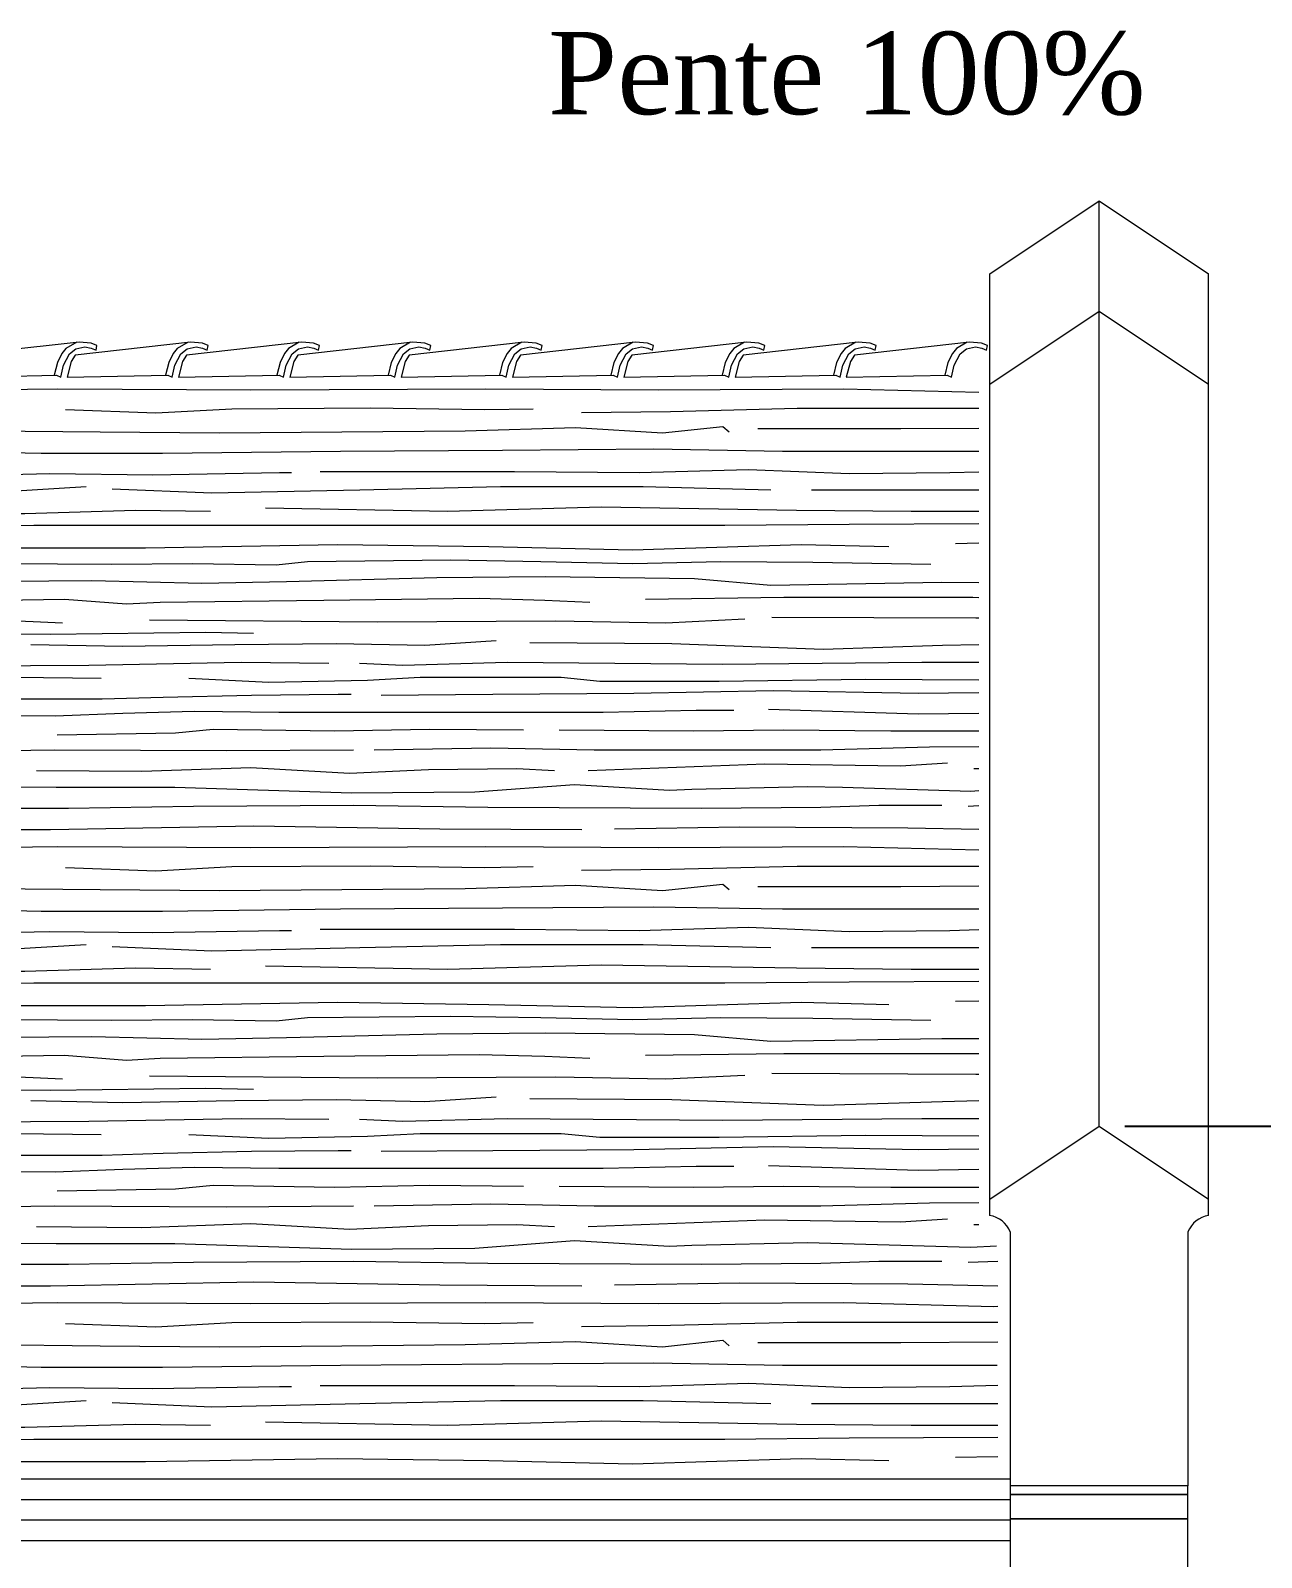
# Model space of a CAD drawing. Header units: millimetres. Extents: x -17502 to -16646, y 1856 to 2034.
# Drawn here: x -16859.98 to -16856.99, y 1876.952 to 1880.661 of the extents above; entities that cross this region are included whole.
import ezdxf

# ---------------------------------------------------------------- set-up
doc = ezdxf.new("R2010")
doc.units = ezdxf.units.MM
doc.layers.get('0').update_dxf_attribs({"lineweight": 9})
doc.layers.get('Defpoints').update_dxf_attribs({"lineweight": 9})
doc.layers.add('blocs', color=7, linetype='Continuous')
doc.layers.add('COUPE', color=7, linetype='Continuous', lineweight=9)
doc.styles.get("Standard").update_dxf_attribs({"font": 'times.ttf'})
doc.dimstyles.get("Standard").update_dxf_attribs({"dimtxt": 0.18, "dimasz": 0.18, "dimexe": 0.18, "dimexo": 0.0625, "dimgap": 0.09, "dimtad": 0, "dimtih": 1, "dimtoh": 1, "dimzin": 0, "dimdsep": 46, "dimtxsty": 'Standard', "dimcen": 0.09, "dimadec": 0, "dimazin": 0, "dimtfac": 1, "dimtofl": 0, "dimtmove": 0, "dimatfit": 3, "dimfxl": 1, "dimtolj": 1, "dimtzin": 0, "dimarcsym": 0})

# ---------------------------------------------------------------- blocks, each defined once
blk = doc.blocks.new('*D533')
at = {"color": 0, "lineweight": -2, "transparency": 16777216}
for p, q in [((-16857.3217, 1877.9997), (-16856.5414, 1877.9997)), ((-16856.7214, 1877.8197), (-16856.7214, 1876.1218)), ((-16856.7214, 1874.0604), (-16856.7214, 1875.7582)), ((-16857.1058, 1873.8804), (-16856.5414, 1873.8804))]:
    blk.add_line(p, q, dxfattribs=at)
at = {"color": 0, "lineweight": 9, "transparency": 16777216}
for points in [[(-16856.7514, 1877.8197), (-16856.6914, 1877.8197), (-16856.7214, 1877.9997)], [(-16856.7514, 1874.0604), (-16856.6914, 1874.0604), (-16856.7214, 1873.8804)]]:
    blk.add_solid(points, dxfattribs=at)
at = {"layer": 'Defpoints', "color": 0, "lineweight": 9, "transparency": 16777216}
for p in [(-16857.3842, 1877.9997), (-16857.1683, 1873.8804), (-16856.7214, 1873.8804)]:
    blk.add_point(p, dxfattribs=at)
at = {"color": 0, "lineweight": 9, "transparency": 16777216, "insert": (-16856.7214, 1875.94), "char_height": 0.18, "attachment_point": 5}
blk.add_mtext('\\A1;4.12', dxfattribs=at)

msp = doc.modelspace()

# ---------------------------------------------------------------- linework, layer by layer
at = {"lineweight": 9}
for points in [[(-16857.65, 1880.0697), (-16857.3842, 1880.247), (-16857.1183, 1880.0697)], [(-16857.3842, 1877.9997), (-16857.3842, 1880.247)], [(-16857.65, 1880.0296), (-16857.65, 1880.0697)], [(-16857.65, 1877.8223), (-16857.65, 1880.0697)], [(-16857.1183, 1880.0296), (-16857.1183, 1880.0697)], [(-16857.1183, 1877.8223), (-16857.1183, 1880.0697)], [(-16857.65, 1879.8015), (-16857.3842, 1879.9788), (-16857.1183, 1879.8015)], [(-16857.65, 1879.7614), (-16857.65, 1879.8015)], [(-16857.1183, 1879.7614), (-16857.1183, 1879.8015)], [(-16857.65, 1877.8223), (-16857.3842, 1877.9997), (-16857.1183, 1877.8223)], [(-16857.65, 1877.7823), (-16857.65, 1877.8223)], [(-16857.1183, 1877.7823), (-16857.1183, 1877.8223)], [(-16857.6, 1877.7423), (-16857.6, 1877.1253)], [(-16857.1683, 1877.7423), (-16857.1683, 1877.1253)], [(-16861.7483, 1877.1427), (-16857.6, 1877.1427)], [(-16861.7483, 1877.0927), (-16857.6, 1877.0927)], [(-16861.7983, 1877.0427), (-16857.6, 1877.0427)], [(-16861.8483, 1876.9927), (-16857.6, 1876.9927)]]:
    msp.add_lwpolyline(points, dxfattribs=at)
for points in [[(-16857.1683, 1877.1253), (-16857.6, 1877.1253), (-16857.6, 1877.1045), (-16857.1683, 1877.1045)], [(-16857.1683, 1877.1045), (-16857.6, 1877.1045), (-16857.6, 1877.0453), (-16857.1683, 1877.0453)], [(-16857.1683, 1877.0453), (-16857.6, 1877.0453), (-16857.6, 1876.8511), (-16857.1683, 1876.8511)]]:
    msp.add_lwpolyline(points, close=True, dxfattribs=at)
for centre, start, end in [((-16857.6601, 1877.7185), 21.6491, 81.0312), ((-16857.1083, 1877.7185), 98.9688, 158.3509)]:
    msp.add_arc(centre, 0.0646, start, end, dxfattribs=at)
at = {"layer": 'blocs', "lineweight": 9}
for points in [[(-16860.5776, 1879.7881), (-16860.2834, 1879.7861), (-16859.9133, 1879.7907), (-16859.445, 1879.7884), (-16858.8739, 1879.7907), (-16858.4542, 1879.7884), (-16858.0042, 1879.7907), (-16857.676, 1879.7824)], [(-16859.8951, 1879.7401), (-16859.6752, 1879.7318), (-16859.4906, 1879.7421), (-16859.1546, 1879.7442), (-16858.8767, 1879.7401), (-16858.7585, 1879.7421)], [(-16858.6416, 1879.733), (-16858.4253, 1879.7356), (-16858.1177, 1879.7434), (-16857.8726, 1879.7434), (-16857.6823, 1879.7434), (-16857.676, 1879.7434)], [(-16860.5776, 1879.6913), (-16860.3241, 1879.6913), (-16860.0842, 1879.6887), (-16859.8105, 1879.6861), (-16859.5211, 1879.6835), (-16859.224, 1879.6861), (-16858.9242, 1879.6887), (-16858.6557, 1879.6965), (-16858.4445, 1879.6835), (-16858.2985, 1879.6992), (-16858.2829, 1879.6861)], [(-16858.2129, 1879.6939), (-16857.8662, 1879.6939), (-16857.676, 1879.695)], [(-16860.5776, 1879.6487), (-16860.306, 1879.6417), (-16859.9541, 1879.6339), (-16859.6595, 1879.6339), (-16859.2267, 1879.6391), (-16858.8331, 1879.6417), (-16858.4655, 1879.6444), (-16858.1531, 1879.6392), (-16857.856, 1879.6392), (-16857.676, 1879.6392)], [(-16860.5776, 1879.5844), (-16860.4595, 1879.5792), (-16860.1623, 1879.5792), (-16859.9329, 1879.5844), (-16859.6826, 1879.5818), (-16859.375, 1879.587), (-16859.3463, 1879.587)], [(-16859.276, 1879.5897), (-16858.8041, 1879.5897), (-16858.5017, 1879.587), (-16858.2358, 1879.5949), (-16857.9915, 1879.5844), (-16857.7465, 1879.587), (-16857.676, 1879.5889)], [(-16860.5776, 1879.5394), (-16860.186, 1879.5323), (-16859.8445, 1879.5531)], [(-16859.7819, 1879.5479), (-16859.5394, 1879.5375), (-16859.1797, 1879.5453), (-16858.8382, 1879.5531), (-16858.4915, 1879.5531), (-16858.1816, 1879.5453)], [(-16858.0825, 1879.5453), (-16857.7306, 1879.5453), (-16857.676, 1879.5453)], [(-16860.5776, 1879.4924), (-16860.3739, 1879.488), (-16859.9933, 1879.488), (-16859.7248, 1879.4958), (-16859.5423, 1879.4932)], [(-16859.4093, 1879.501), (-16858.9662, 1879.4932), (-16858.5934, 1879.5036), (-16858.1195, 1879.4958), (-16857.8405, 1879.4932), (-16857.676, 1879.4932)], [(-16860.5776, 1879.4519), (-16859.9721, 1879.4592), (-16859.3412, 1879.4592), (-16858.8355, 1879.4592), (-16858.2932, 1879.4592), (-16857.9916, 1879.4619), (-16857.676, 1879.4636)], [(-16860.1388, 1879.4046), (-16859.7009, 1879.4046), (-16859.2342, 1879.4124), (-16858.8666, 1879.4072), (-16858.5173, 1879.3994), (-16858.108, 1879.4124), (-16857.895, 1879.4072)], [(-16857.7334, 1879.415), (-16857.676, 1879.416)], [(-16860.0458, 1879.3663), (-16859.783, 1879.3646), (-16859.5864, 1879.3663), (-16859.383, 1879.3629), (-16859.3067, 1879.3714), (-16858.9592, 1879.3748), (-16858.7405, 1879.3714), (-16858.5167, 1879.3663), (-16858.3031, 1879.3714), (-16858.0794, 1879.3697), (-16857.7932, 1879.3646)], [(-16860.5436, 1879.3228), (-16860.1462, 1879.3228), (-16859.8309, 1879.3251), (-16859.5636, 1879.3183), (-16859.358, 1879.3228), (-16858.9925, 1879.332), (-16858.7298, 1879.3343), (-16858.3666, 1879.3297), (-16858.1817, 1879.3137), (-16857.766, 1879.3206), (-16857.676, 1879.3203)], [(-16860.174, 1879.2725), (-16860.0506, 1879.2771), (-16859.8976, 1879.2794), (-16859.7468, 1879.268), (-16859.6646, 1879.2725), (-16859.2671, 1879.2771), (-16858.8902, 1879.2817), (-16858.7307, 1879.2771), (-16858.621, 1879.2725)], [(-16858.4862, 1879.2794), (-16858.1504, 1879.284), (-16857.6913, 1879.284), (-16857.676, 1879.2839)], [(-16860.5776, 1879.2257), (-16860.3042, 1879.2177), (-16860.0643, 1879.2292), (-16859.9021, 1879.2223)], [(-16859.6907, 1879.2292), (-16859.1378, 1879.2246), (-16858.7038, 1879.2269), (-16858.4365, 1879.2223), (-16858.2447, 1879.2315)], [(-16858.1794, 1879.236), (-16857.6837, 1879.2338), (-16857.676, 1879.2338)], [(-16860.2422, 1879.1971), (-16859.9316, 1879.1948), (-16859.5546, 1879.1994), (-16859.4381, 1879.1971)], [(-16859.9795, 1879.1697), (-16859.7557, 1879.1651), (-16859.4838, 1879.1697), (-16859.2371, 1879.172), (-16859.0224, 1879.1674), (-16858.8488, 1879.1788)], [(-16858.7673, 1879.1743), (-16858.4223, 1879.172), (-16858.0545, 1879.1583), (-16857.7644, 1879.1674), (-16857.676, 1879.1697)], [(-16860.5776, 1879.1171), (-16860.2651, 1879.1171), (-16859.8379, 1879.1194), (-16859.4679, 1879.1263), (-16859.2554, 1879.124)], [(-16859.1808, 1879.124), (-16859.0757, 1879.1194), (-16858.8221, 1879.1262), (-16858.299, 1879.1217), (-16857.8147, 1879.1262), (-16857.676, 1879.1262)], [(-16860.5776, 1879.0835), (-16860.4933, 1879.0805), (-16860.3242, 1879.0897), (-16860.0181, 1879.0897), (-16859.808, 1879.0874)], [(-16859.5955, 1879.0874), (-16859.4013, 1879.0782), (-16859.1615, 1879.0828), (-16859.0336, 1879.0897), (-16858.6909, 1879.0897), (-16858.5972, 1879.0805), (-16858.3071, 1879.0805), (-16857.9513, 1879.0852), (-16857.676, 1879.0837)], [(-16860.3337, 1879.0372), (-16860.1327, 1879.0372), (-16859.9682, 1879.0372), (-16859.806, 1879.0372), (-16859.6576, 1879.0417), (-16859.4428, 1879.0463), (-16859.2327, 1879.0486), (-16859.2007, 1879.0486)], [(-16859.1285, 1879.0463), (-16858.8567, 1879.0486), (-16858.514, 1879.0509), (-16858.1759, 1879.0577), (-16857.8241, 1879.0509), (-16857.676, 1879.0524)], [(-16860.5776, 1878.9965), (-16860.4046, 1878.9983), (-16860.183, 1878.9983), (-16859.9203, 1878.996), (-16859.7559, 1879.0029), (-16859.5823, 1879.0075), (-16859.3767, 1879.0052), (-16859.0797, 1879.0052), (-16858.833, 1879.0052), (-16858.5892, 1879.0052), (-16858.363, 1879.0098), (-16858.2716, 1879.0098)], [(-16858.1871, 1879.012), (-16857.8239, 1879.0006), (-16857.676, 1879.0029)], [(-16859.9152, 1878.9503), (-16859.6274, 1878.9549), (-16859.536, 1878.964), (-16859.2413, 1878.9594), (-16859.0106, 1878.964), (-16858.7822, 1878.9617)], [(-16858.6954, 1878.9617), (-16858.3687, 1878.9594), (-16858.1517, 1878.9617), (-16857.8899, 1878.9595), (-16857.676, 1878.9595)], [(-16860.3812, 1878.9069), (-16859.922, 1878.9138), (-16859.504, 1878.9115), (-16859.1956, 1878.9138)], [(-16859.1453, 1878.9138), (-16858.8621, 1878.9184), (-16858.6108, 1878.9138), (-16858.2818, 1878.9138), (-16858.0603, 1878.9138), (-16857.7958, 1878.9208), (-16857.676, 1878.9217)], [(-16859.9655, 1878.8636), (-16859.7097, 1878.8613), (-16859.4447, 1878.8705), (-16859.2048, 1878.8567), (-16859.0129, 1878.8659), (-16858.7982, 1878.8682), (-16858.7068, 1878.8636)], [(-16858.6252, 1878.8636), (-16858.1958, 1878.8796), (-16857.8668, 1878.875), (-16857.7526, 1878.8819)], [(-16857.6886, 1878.8682), (-16857.676, 1878.8685)], [(-16860.5776, 1878.8163), (-16860.4177, 1878.8248), (-16860.2875, 1878.8248), (-16859.9174, 1878.8225), (-16859.6296, 1878.8225), (-16859.2001, 1878.8088), (-16858.9009, 1878.8111), (-16858.6587, 1878.8294), (-16858.428, 1878.8157), (-16858.3732, 1878.8179), (-16858.0922, 1878.8248), (-16858.0077, 1878.8225), (-16857.6956, 1878.8134), (-16857.676, 1878.8144)], [(-16860.5776, 1878.7722), (-16860.2121, 1878.7722), (-16859.8877, 1878.7722), (-16859.5839, 1878.7768), (-16859.1955, 1878.7791), (-16858.8689, 1878.7745), (-16858.3503, 1878.7722), (-16858.0602, 1878.7745), (-16857.9193, 1878.7791), (-16857.7662, 1878.7791)], [(-16857.7023, 1878.7768), (-16857.676, 1878.7779)], [(-16860.3812, 1878.7197), (-16859.9312, 1878.7197), (-16859.4378, 1878.7289), (-16858.9855, 1878.722), (-16858.6405, 1878.7197)], [(-16858.5612, 1878.722), (-16858.2574, 1878.7266), (-16857.8485, 1878.7243), (-16857.676, 1878.7205)], [(-16860.5776, 1878.676), (-16860.2834, 1878.674), (-16859.9133, 1878.6786), (-16859.445, 1878.6763), (-16858.8739, 1878.6786), (-16858.4542, 1878.6763), (-16858.0042, 1878.6786), (-16857.676, 1878.6703)], [(-16859.8951, 1878.628), (-16859.6752, 1878.6197), (-16859.4906, 1878.63), (-16859.1546, 1878.6321), (-16858.8767, 1878.628), (-16858.7585, 1878.63)], [(-16858.6416, 1878.6209), (-16858.4253, 1878.6235), (-16858.1177, 1878.6313), (-16857.8726, 1878.6313), (-16857.6823, 1878.6313), (-16857.676, 1878.6313)], [(-16860.5776, 1878.5792), (-16860.3241, 1878.5792), (-16860.0842, 1878.5766), (-16859.8105, 1878.574), (-16859.5211, 1878.5714), (-16859.224, 1878.574), (-16858.9242, 1878.5766), (-16858.6557, 1878.5844), (-16858.4445, 1878.5714), (-16858.2985, 1878.587), (-16858.2829, 1878.574)], [(-16858.2129, 1878.5818), (-16857.8662, 1878.5818), (-16857.676, 1878.5829)], [(-16860.5776, 1878.5365), (-16860.306, 1878.5296), (-16859.9541, 1878.5218), (-16859.6595, 1878.5218), (-16859.2267, 1878.527), (-16858.8331, 1878.5296), (-16858.4655, 1878.5322), (-16858.1531, 1878.527), (-16857.856, 1878.527), (-16857.676, 1878.527)], [(-16860.5776, 1878.4723), (-16860.4595, 1878.4671), (-16860.1623, 1878.4671), (-16859.9329, 1878.4723), (-16859.6826, 1878.4697), (-16859.375, 1878.4749), (-16859.3463, 1878.4749)], [(-16859.276, 1878.4775), (-16858.8041, 1878.4775), (-16858.5017, 1878.4749), (-16858.2358, 1878.4828), (-16857.9915, 1878.4723), (-16857.7465, 1878.4749), (-16857.676, 1878.4768)], [(-16860.5776, 1878.4272), (-16860.186, 1878.4202), (-16859.8445, 1878.441)], [(-16859.7819, 1878.4358), (-16859.5394, 1878.4254), (-16859.1797, 1878.4332), (-16858.8382, 1878.441), (-16858.4915, 1878.441), (-16858.1816, 1878.4332)], [(-16858.0825, 1878.4332), (-16857.7306, 1878.4332), (-16857.676, 1878.4332)], [(-16860.5776, 1878.3802), (-16860.3739, 1878.3759), (-16859.9933, 1878.3759), (-16859.7248, 1878.3837), (-16859.5423, 1878.3811)], [(-16859.4093, 1878.3889), (-16858.9662, 1878.3811), (-16858.5934, 1878.3915), (-16858.1195, 1878.3837), (-16857.8405, 1878.3811), (-16857.676, 1878.3811)], [(-16860.5776, 1878.3398), (-16859.9721, 1878.3471), (-16859.3412, 1878.3471), (-16858.8355, 1878.3471), (-16858.2932, 1878.3471), (-16857.9916, 1878.3498), (-16857.676, 1878.3515)], [(-16860.1388, 1878.2925), (-16859.7009, 1878.2925), (-16859.2342, 1878.3003), (-16858.8666, 1878.2951), (-16858.5173, 1878.2873), (-16858.108, 1878.3003), (-16857.895, 1878.2951)], [(-16857.7334, 1878.3029), (-16857.676, 1878.3039)], [(-16860.0458, 1878.2583), (-16859.783, 1878.2567), (-16859.5864, 1878.2583), (-16859.383, 1878.255), (-16859.3067, 1878.2634), (-16858.9592, 1878.2668), (-16858.7405, 1878.2634), (-16858.5167, 1878.2583), (-16858.3031, 1878.2634), (-16858.0794, 1878.2617), (-16857.7932, 1878.2567)], [(-16860.5436, 1878.2149), (-16860.1462, 1878.2149), (-16859.8309, 1878.2171), (-16859.5636, 1878.2103), (-16859.358, 1878.2149), (-16858.9925, 1878.224), (-16858.7298, 1878.2263), (-16858.3666, 1878.2217), (-16858.1817, 1878.2057), (-16857.766, 1878.2126), (-16857.676, 1878.2123)], [(-16860.174, 1878.1646), (-16860.0506, 1878.1691), (-16859.8976, 1878.1714), (-16859.7468, 1878.16), (-16859.6646, 1878.1646), (-16859.2671, 1878.1691), (-16858.8902, 1878.1737), (-16858.7307, 1878.1691), (-16858.621, 1878.1646)], [(-16858.4862, 1878.1714), (-16858.1504, 1878.176), (-16857.6913, 1878.176), (-16857.676, 1878.1759)], [(-16860.5776, 1878.1177), (-16860.3042, 1878.1098), (-16860.0643, 1878.1212), (-16859.9021, 1878.1143)], [(-16859.6907, 1878.1212), (-16859.1378, 1878.1167), (-16858.7038, 1878.1189), (-16858.4365, 1878.1144), (-16858.2447, 1878.1235)], [(-16858.1794, 1878.1281), (-16857.6837, 1878.1258), (-16857.676, 1878.1258)], [(-16860.2422, 1878.0891), (-16859.9316, 1878.0868), (-16859.5546, 1878.0914), (-16859.4381, 1878.0891)], [(-16859.9795, 1878.0617), (-16859.7557, 1878.0572), (-16859.4838, 1878.0617), (-16859.2371, 1878.064), (-16859.0224, 1878.0594), (-16858.8488, 1878.0709)], [(-16858.7673, 1878.0663), (-16858.4223, 1878.064), (-16858.0545, 1878.0503), (-16857.7644, 1878.0595), (-16857.676, 1878.0617)], [(-16860.5776, 1878.0091), (-16860.2651, 1878.0091), (-16859.8379, 1878.0114), (-16859.4679, 1878.0183), (-16859.2554, 1878.016)], [(-16859.1808, 1878.016), (-16859.0757, 1878.0114), (-16858.8221, 1878.0183), (-16858.299, 1878.0137), (-16857.8147, 1878.0183), (-16857.676, 1878.0183)], [(-16860.5776, 1877.9755), (-16860.4933, 1877.9725), (-16860.3242, 1877.9817), (-16860.0181, 1877.9817), (-16859.808, 1877.9794)], [(-16859.5955, 1877.9794), (-16859.4013, 1877.9703), (-16859.1615, 1877.9748), (-16859.0336, 1877.9817), (-16858.6909, 1877.9817), (-16858.5972, 1877.9725), (-16858.3071, 1877.9725), (-16857.9513, 1877.9772), (-16857.676, 1877.9757)], [(-16860.3337, 1877.9292), (-16860.1327, 1877.9292), (-16859.9682, 1877.9292), (-16859.806, 1877.9292), (-16859.6576, 1877.9338), (-16859.4428, 1877.9383), (-16859.2327, 1877.9406), (-16859.2007, 1877.9406)], [(-16859.1285, 1877.9383), (-16858.8567, 1877.9406), (-16858.514, 1877.9429), (-16858.1759, 1877.9498), (-16857.8241, 1877.9429), (-16857.676, 1877.9444)], [(-16860.5776, 1877.8885), (-16860.4046, 1877.8903), (-16860.183, 1877.8903), (-16859.9203, 1877.8881), (-16859.7559, 1877.8949), (-16859.5823, 1877.8995), (-16859.3767, 1877.8972), (-16859.0797, 1877.8972), (-16858.833, 1877.8972), (-16858.5892, 1877.8972), (-16858.363, 1877.9018), (-16858.2716, 1877.9018)], [(-16858.1871, 1877.9041), (-16857.8239, 1877.8927), (-16857.676, 1877.8949)], [(-16859.9152, 1877.8423), (-16859.6274, 1877.8469), (-16859.536, 1877.856), (-16859.2413, 1877.8515), (-16859.0106, 1877.856), (-16858.7822, 1877.8538)], [(-16858.6954, 1877.8538), (-16858.3687, 1877.8515), (-16858.1517, 1877.8538), (-16857.8899, 1877.8515), (-16857.676, 1877.8515)], [(-16860.3812, 1877.799), (-16859.922, 1877.8058), (-16859.504, 1877.8035), (-16859.1956, 1877.8058)], [(-16859.1453, 1877.8058), (-16858.8621, 1877.8104), (-16858.6108, 1877.8058), (-16858.2818, 1877.8058), (-16858.0603, 1877.8058), (-16857.7958, 1877.8128), (-16857.676, 1877.8138)], [(-16859.9655, 1877.7556), (-16859.7097, 1877.7533), (-16859.4447, 1877.7625), (-16859.2048, 1877.7488), (-16859.0129, 1877.7579), (-16858.7982, 1877.7602), (-16858.7068, 1877.7556)], [(-16858.6252, 1877.7557), (-16858.1958, 1877.7716), (-16857.8668, 1877.7671), (-16857.7526, 1877.7739)], [(-16857.6886, 1877.7602), (-16857.676, 1877.7605)], [(-16860.5776, 1877.7083), (-16860.4177, 1877.7168), (-16860.2875, 1877.7168), (-16859.9174, 1877.7145), (-16859.6296, 1877.7145), (-16859.2001, 1877.7008), (-16858.9009, 1877.7031), (-16858.6587, 1877.7214), (-16858.428, 1877.7077), (-16858.3732, 1877.71), (-16858.0922, 1877.7168), (-16858.0077, 1877.7145), (-16857.6956, 1877.7054), (-16857.6337, 1877.7088)], [(-16860.5776, 1877.6643), (-16860.2121, 1877.6643), (-16859.8877, 1877.6643), (-16859.5839, 1877.6688), (-16859.1955, 1877.6711), (-16858.8689, 1877.6665), (-16858.3503, 1877.6643), (-16858.0602, 1877.6665), (-16857.9193, 1877.6711), (-16857.7662, 1877.6711)], [(-16857.7023, 1877.6688), (-16857.6302, 1877.6717)], [(-16860.3812, 1877.6118), (-16859.9312, 1877.6118), (-16859.4378, 1877.6209), (-16858.9855, 1877.614), (-16858.6405, 1877.6118)], [(-16858.5612, 1877.614), (-16858.2574, 1877.6186), (-16857.8485, 1877.6163), (-16857.6302, 1877.6116)], [(-16860.5776, 1877.568), (-16860.2834, 1877.566), (-16859.9133, 1877.5706), (-16859.445, 1877.5683), (-16858.8739, 1877.5706), (-16858.4542, 1877.5683), (-16858.0042, 1877.5706), (-16857.641, 1877.5614), (-16857.6302, 1877.5617)], [(-16859.8951, 1877.52), (-16859.6752, 1877.5117), (-16859.4906, 1877.5221), (-16859.1546, 1877.5241), (-16858.8767, 1877.52), (-16858.7585, 1877.5221)], [(-16858.6416, 1877.5129), (-16858.4253, 1877.5155), (-16858.1177, 1877.5234), (-16857.8726, 1877.5234), (-16857.6823, 1877.5234), (-16857.6302, 1877.5234)], [(-16860.5776, 1877.4713), (-16860.3241, 1877.4713), (-16860.0842, 1877.4687), (-16859.8105, 1877.466), (-16859.5211, 1877.4634), (-16859.224, 1877.466), (-16858.9242, 1877.4687), (-16858.6557, 1877.4765), (-16858.4445, 1877.4634), (-16858.2985, 1877.4791), (-16858.2829, 1877.466)], [(-16858.2129, 1877.4739), (-16857.8662, 1877.4739), (-16857.6302, 1877.4752)], [(-16860.5776, 1877.4286), (-16860.306, 1877.4217), (-16859.9541, 1877.4138), (-16859.6595, 1877.4138), (-16859.2267, 1877.4191), (-16858.8331, 1877.4217), (-16858.4655, 1877.4243), (-16858.1531, 1877.4191), (-16857.856, 1877.4191), (-16857.6318, 1877.4191)], [(-16859.276, 1877.3696), (-16858.8041, 1877.3696), (-16858.5017, 1877.367), (-16858.2358, 1877.3748), (-16857.9915, 1877.3644), (-16857.7465, 1877.367), (-16857.6302, 1877.37)], [(-16860.5776, 1877.3643), (-16860.4595, 1877.3591), (-16860.1623, 1877.3591), (-16859.9329, 1877.3644), (-16859.6826, 1877.3618), (-16859.375, 1877.367), (-16859.3463, 1877.367)], [(-16860.5776, 1877.3193), (-16860.186, 1877.3122), (-16859.8445, 1877.333)], [(-16859.7819, 1877.3278), (-16859.5394, 1877.3174), (-16859.1797, 1877.3252), (-16858.8382, 1877.333), (-16858.4915, 1877.333), (-16858.1816, 1877.3252)], [(-16858.0825, 1877.3252), (-16857.7306, 1877.3252), (-16857.6302, 1877.3252)], [(-16860.5776, 1877.2723), (-16860.3739, 1877.2679), (-16859.9933, 1877.2679), (-16859.7248, 1877.2757), (-16859.5423, 1877.2731)], [(-16859.4093, 1877.2809), (-16858.9662, 1877.2731), (-16858.5934, 1877.2835), (-16858.1195, 1877.2757), (-16857.8405, 1877.2731), (-16857.6302, 1877.2731)], [(-16860.5776, 1877.2318), (-16859.9721, 1877.2392), (-16859.3412, 1877.2392), (-16858.8355, 1877.2392), (-16858.2932, 1877.2392), (-16857.9916, 1877.2418), (-16857.6302, 1877.2438)], [(-16860.1388, 1877.1845), (-16859.7009, 1877.1845), (-16859.2342, 1877.1923), (-16858.8666, 1877.1871), (-16858.5173, 1877.1793), (-16858.108, 1877.1923), (-16857.895, 1877.1871)], [(-16857.7334, 1877.1949), (-16857.6302, 1877.1967)]]:
    msp.add_lwpolyline(points, dxfattribs=at)
at = {"layer": 'COUPE', "color": 7, "linetype": 'Continuous', "lineweight": 9}
for p, q in [((-16859.862, 1879.9036), (-16860.1415, 1879.8726)), ((-16859.8677, 1879.9036), (-16859.8938, 1879.8882)), ((-16859.5916, 1879.9036), (-16859.8711, 1879.8726)), ((-16859.8329, 1879.9011), (-16859.862, 1879.9036)), ((-16859.8187, 1879.8954), (-16859.8329, 1879.9011)), ((-16859.8208, 1879.8842), (-16859.8187, 1879.8954)), ((-16859.5973, 1879.9036), (-16859.6234, 1879.8882)), ((-16859.3212, 1879.9036), (-16859.6007, 1879.8726)), ((-16859.5625, 1879.9011), (-16859.5916, 1879.9036)), ((-16859.5483, 1879.8954), (-16859.5625, 1879.9011)), ((-16859.5504, 1879.8842), (-16859.5483, 1879.8954)), ((-16859.3269, 1879.9036), (-16859.353, 1879.8882)), ((-16859.0508, 1879.9036), (-16859.3303, 1879.8726)), ((-16859.2921, 1879.9011), (-16859.3212, 1879.9036)), ((-16859.2779, 1879.8954), (-16859.2921, 1879.9011)), ((-16859.28, 1879.8842), (-16859.2779, 1879.8954)), ((-16859.0565, 1879.9036), (-16859.0826, 1879.8882)), ((-16858.7804, 1879.9036), (-16859.0599, 1879.8726)), ((-16859.0217, 1879.9011), (-16859.0508, 1879.9036)), ((-16859.0076, 1879.8954), (-16859.0217, 1879.9011)), ((-16859.0096, 1879.8842), (-16859.0076, 1879.8954)), ((-16858.7861, 1879.9036), (-16858.8122, 1879.8882)), ((-16858.51, 1879.9036), (-16858.7895, 1879.8726)), ((-16858.7513, 1879.9011), (-16858.7804, 1879.9036)), ((-16858.7372, 1879.8954), (-16858.7513, 1879.9011)), ((-16858.7392, 1879.8842), (-16858.7372, 1879.8954)), ((-16858.5157, 1879.9036), (-16858.5418, 1879.8882)), ((-16858.2396, 1879.9036), (-16858.5191, 1879.8726)), ((-16858.4809, 1879.9011), (-16858.51, 1879.9036)), ((-16858.4668, 1879.8954), (-16858.4809, 1879.9011)), ((-16858.4688, 1879.8842), (-16858.4668, 1879.8954)), ((-16858.2453, 1879.9036), (-16858.2714, 1879.8882)), ((-16857.9692, 1879.9036), (-16858.2487, 1879.8726)), ((-16858.2105, 1879.9011), (-16858.2396, 1879.9036)), ((-16858.1964, 1879.8954), (-16858.2105, 1879.9011)), ((-16858.1984, 1879.8842), (-16858.1964, 1879.8954)), ((-16857.9749, 1879.9036), (-16858.001, 1879.8882)), ((-16857.6988, 1879.9036), (-16857.9783, 1879.8726)), ((-16857.9401, 1879.9011), (-16857.9692, 1879.9036)), ((-16857.926, 1879.8954), (-16857.9401, 1879.9011)), ((-16857.928, 1879.8842), (-16857.926, 1879.8954)), ((-16857.7045, 1879.9036), (-16857.7306, 1879.8882)), ((-16857.6697, 1879.9011), (-16857.6988, 1879.9036)), ((-16857.6556, 1879.8954), (-16857.6697, 1879.9011)), ((-16857.6576, 1879.8842), (-16857.6556, 1879.8954)), ((-16859.9037, 1879.8762), (-16859.9146, 1879.8541)), ((-16859.8938, 1879.8882), (-16859.9037, 1879.8762)), ((-16859.8998, 1879.8477), (-16859.8849, 1879.8754)), ((-16859.8811, 1879.8565), (-16859.891, 1879.8187)), ((-16859.8849, 1879.8754), (-16859.8695, 1879.8879)), ((-16859.8711, 1879.8726), (-16859.8811, 1879.8565)), ((-16859.8695, 1879.8879), (-16859.848, 1879.8925)), ((-16859.848, 1879.8925), (-16859.8325, 1879.8895)), ((-16859.8325, 1879.8895), (-16859.8208, 1879.8842)), ((-16859.6333, 1879.8762), (-16859.6442, 1879.8541)), ((-16859.6234, 1879.8882), (-16859.6333, 1879.8762)), ((-16859.6294, 1879.8477), (-16859.6145, 1879.8754)), ((-16859.6107, 1879.8565), (-16859.6206, 1879.8187)), ((-16859.6145, 1879.8754), (-16859.5991, 1879.8879)), ((-16859.6007, 1879.8726), (-16859.6107, 1879.8565)), ((-16859.5991, 1879.8879), (-16859.5776, 1879.8925)), ((-16859.5776, 1879.8925), (-16859.5621, 1879.8895)), ((-16859.5621, 1879.8895), (-16859.5504, 1879.8842)), ((-16859.3629, 1879.8762), (-16859.3738, 1879.8541)), ((-16859.353, 1879.8882), (-16859.3629, 1879.8762)), ((-16859.359, 1879.8477), (-16859.3441, 1879.8754)), ((-16859.3404, 1879.8565), (-16859.3502, 1879.8187)), ((-16859.3441, 1879.8754), (-16859.3287, 1879.8879)), ((-16859.3303, 1879.8726), (-16859.3404, 1879.8565)), ((-16859.3287, 1879.8879), (-16859.3072, 1879.8925)), ((-16859.3072, 1879.8925), (-16859.2917, 1879.8895)), ((-16859.2917, 1879.8895), (-16859.28, 1879.8842)), ((-16859.0925, 1879.8762), (-16859.1035, 1879.8541)), ((-16859.0826, 1879.8882), (-16859.0925, 1879.8762)), ((-16859.0886, 1879.8477), (-16859.0737, 1879.8754)), ((-16859.07, 1879.8565), (-16859.0798, 1879.8187)), ((-16859.0737, 1879.8754), (-16859.0583, 1879.8879)), ((-16859.0599, 1879.8726), (-16859.07, 1879.8565)), ((-16859.0583, 1879.8879), (-16859.0368, 1879.8925)), ((-16859.0368, 1879.8925), (-16859.0213, 1879.8895)), ((-16859.0213, 1879.8895), (-16859.0096, 1879.8842)), ((-16858.8221, 1879.8762), (-16858.8331, 1879.8541)), ((-16858.8122, 1879.8882), (-16858.8221, 1879.8762)), ((-16858.8182, 1879.8477), (-16858.8033, 1879.8754)), ((-16858.7996, 1879.8565), (-16858.8094, 1879.8187)), ((-16858.8033, 1879.8754), (-16858.7879, 1879.8879)), ((-16858.7895, 1879.8726), (-16858.7996, 1879.8565)), ((-16858.7879, 1879.8879), (-16858.7664, 1879.8925)), ((-16858.7664, 1879.8925), (-16858.7509, 1879.8895)), ((-16858.7509, 1879.8895), (-16858.7392, 1879.8842)), ((-16858.5517, 1879.8762), (-16858.5627, 1879.8541)), ((-16858.5418, 1879.8882), (-16858.5517, 1879.8762)), ((-16858.5478, 1879.8477), (-16858.5329, 1879.8754)), ((-16858.5292, 1879.8565), (-16858.539, 1879.8187)), ((-16858.5329, 1879.8754), (-16858.5176, 1879.8879)), ((-16858.5191, 1879.8726), (-16858.5292, 1879.8565)), ((-16858.5176, 1879.8879), (-16858.496, 1879.8925)), ((-16858.496, 1879.8925), (-16858.4805, 1879.8895)), ((-16858.4805, 1879.8895), (-16858.4688, 1879.8842)), ((-16858.2813, 1879.8762), (-16858.2923, 1879.8541)), ((-16858.2714, 1879.8882), (-16858.2813, 1879.8762)), ((-16858.2774, 1879.8477), (-16858.2625, 1879.8754)), ((-16858.2588, 1879.8565), (-16858.2686, 1879.8187)), ((-16858.2625, 1879.8754), (-16858.2472, 1879.8879)), ((-16858.2487, 1879.8726), (-16858.2588, 1879.8565)), ((-16858.2472, 1879.8879), (-16858.2256, 1879.8925)), ((-16858.2256, 1879.8925), (-16858.2101, 1879.8895)), ((-16858.2101, 1879.8895), (-16858.1984, 1879.8842)), ((-16858.0109, 1879.8762), (-16858.0219, 1879.8541)), ((-16858.001, 1879.8882), (-16858.0109, 1879.8762)), ((-16858.007, 1879.8477), (-16857.9921, 1879.8754)), ((-16857.9884, 1879.8565), (-16857.9982, 1879.8187)), ((-16857.9921, 1879.8754), (-16857.9768, 1879.8879)), ((-16857.9783, 1879.8726), (-16857.9884, 1879.8565)), ((-16857.9768, 1879.8879), (-16857.9552, 1879.8925)), ((-16857.9552, 1879.8925), (-16857.9397, 1879.8895)), ((-16857.9397, 1879.8895), (-16857.928, 1879.8842)), ((-16857.7405, 1879.8762), (-16857.7515, 1879.8541)), ((-16857.7306, 1879.8882), (-16857.7405, 1879.8762)), ((-16857.7366, 1879.8477), (-16857.7217, 1879.8754)), ((-16857.7217, 1879.8754), (-16857.7064, 1879.8879)), ((-16857.7064, 1879.8879), (-16857.6848, 1879.8925)), ((-16857.6848, 1879.8925), (-16857.6693, 1879.8895)), ((-16857.6693, 1879.8895), (-16857.6576, 1879.8842)), ((-16860.1614, 1879.8187), (-16859.9165, 1879.8235)), ((-16859.9146, 1879.8541), (-16859.9222, 1879.8235)), ((-16859.9165, 1879.8235), (-16859.9062, 1879.8187)), ((-16859.9062, 1879.8187), (-16859.8998, 1879.8477)), ((-16859.891, 1879.8187), (-16859.6461, 1879.8235)), ((-16859.6442, 1879.8541), (-16859.6518, 1879.8235)), ((-16859.6461, 1879.8235), (-16859.6358, 1879.8187)), ((-16859.6358, 1879.8187), (-16859.6294, 1879.8477)), ((-16859.6206, 1879.8187), (-16859.3757, 1879.8235)), ((-16859.3738, 1879.8541), (-16859.3814, 1879.8235)), ((-16859.3757, 1879.8235), (-16859.3654, 1879.8187)), ((-16859.3654, 1879.8187), (-16859.359, 1879.8477)), ((-16859.3502, 1879.8187), (-16859.1053, 1879.8235)), ((-16859.1035, 1879.8541), (-16859.111, 1879.8235)), ((-16859.1053, 1879.8235), (-16859.095, 1879.8187)), ((-16859.095, 1879.8187), (-16859.0886, 1879.8477)), ((-16859.0798, 1879.8187), (-16858.8349, 1879.8235)), ((-16858.8331, 1879.8541), (-16858.8406, 1879.8235)), ((-16858.8349, 1879.8235), (-16858.8246, 1879.8187)), ((-16858.8246, 1879.8187), (-16858.8182, 1879.8477)), ((-16858.8094, 1879.8187), (-16858.5645, 1879.8235)), ((-16858.5627, 1879.8541), (-16858.5702, 1879.8235)), ((-16858.5645, 1879.8235), (-16858.5542, 1879.8187)), ((-16858.5542, 1879.8187), (-16858.5478, 1879.8477)), ((-16858.539, 1879.8187), (-16858.2941, 1879.8235)), ((-16858.2923, 1879.8541), (-16858.2998, 1879.8235)), ((-16858.2941, 1879.8235), (-16858.2838, 1879.8187)), ((-16858.2838, 1879.8187), (-16858.2774, 1879.8477)), ((-16858.2686, 1879.8187), (-16858.0238, 1879.8235)), ((-16858.0219, 1879.8541), (-16858.0294, 1879.8235)), ((-16858.0238, 1879.8235), (-16858.0134, 1879.8187)), ((-16858.0134, 1879.8187), (-16858.007, 1879.8477)), ((-16857.9982, 1879.8187), (-16857.7534, 1879.8235)), ((-16857.7515, 1879.8541), (-16857.759, 1879.8235)), ((-16857.7534, 1879.8235), (-16857.7431, 1879.8187)), ((-16857.7431, 1879.8187), (-16857.7366, 1879.8477))]:
    msp.add_line(p, q, dxfattribs=at)

# ---------------------------------------------------------------- texts
at = {"lineweight": 9, "insert": (-16857.2713, 1880.6577), "char_height": 0.2, "width": 6.944155, "attachment_point": 3}
msp.add_mtext('Pente 100%', dxfattribs=at)

# ---------------------------------------------------------------- dimensions: what is measured, and where the dimension line sits
at = {"lineweight": 9}
dim = msp.add_linear_dim(base=(-16856.7214, 1873.8804), p1=(-16857.3842, 1877.9997), p2=(-16857.1683, 1873.8804), angle=90, dimstyle='Standard', dxfattribs=at)
dim.commit()
dim.dimension.update_dxf_attribs({"geometry": '*D533', "text_midpoint": (-16856.7214, 1875.94)})

doc.saveas('drawing.dxf')
